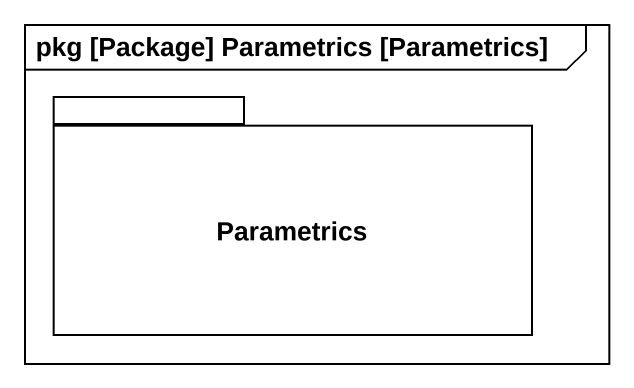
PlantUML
@startuml
mainframe pkg [Package] Parametrics [Parametrics]
package Parametrics {
}
@enduml
